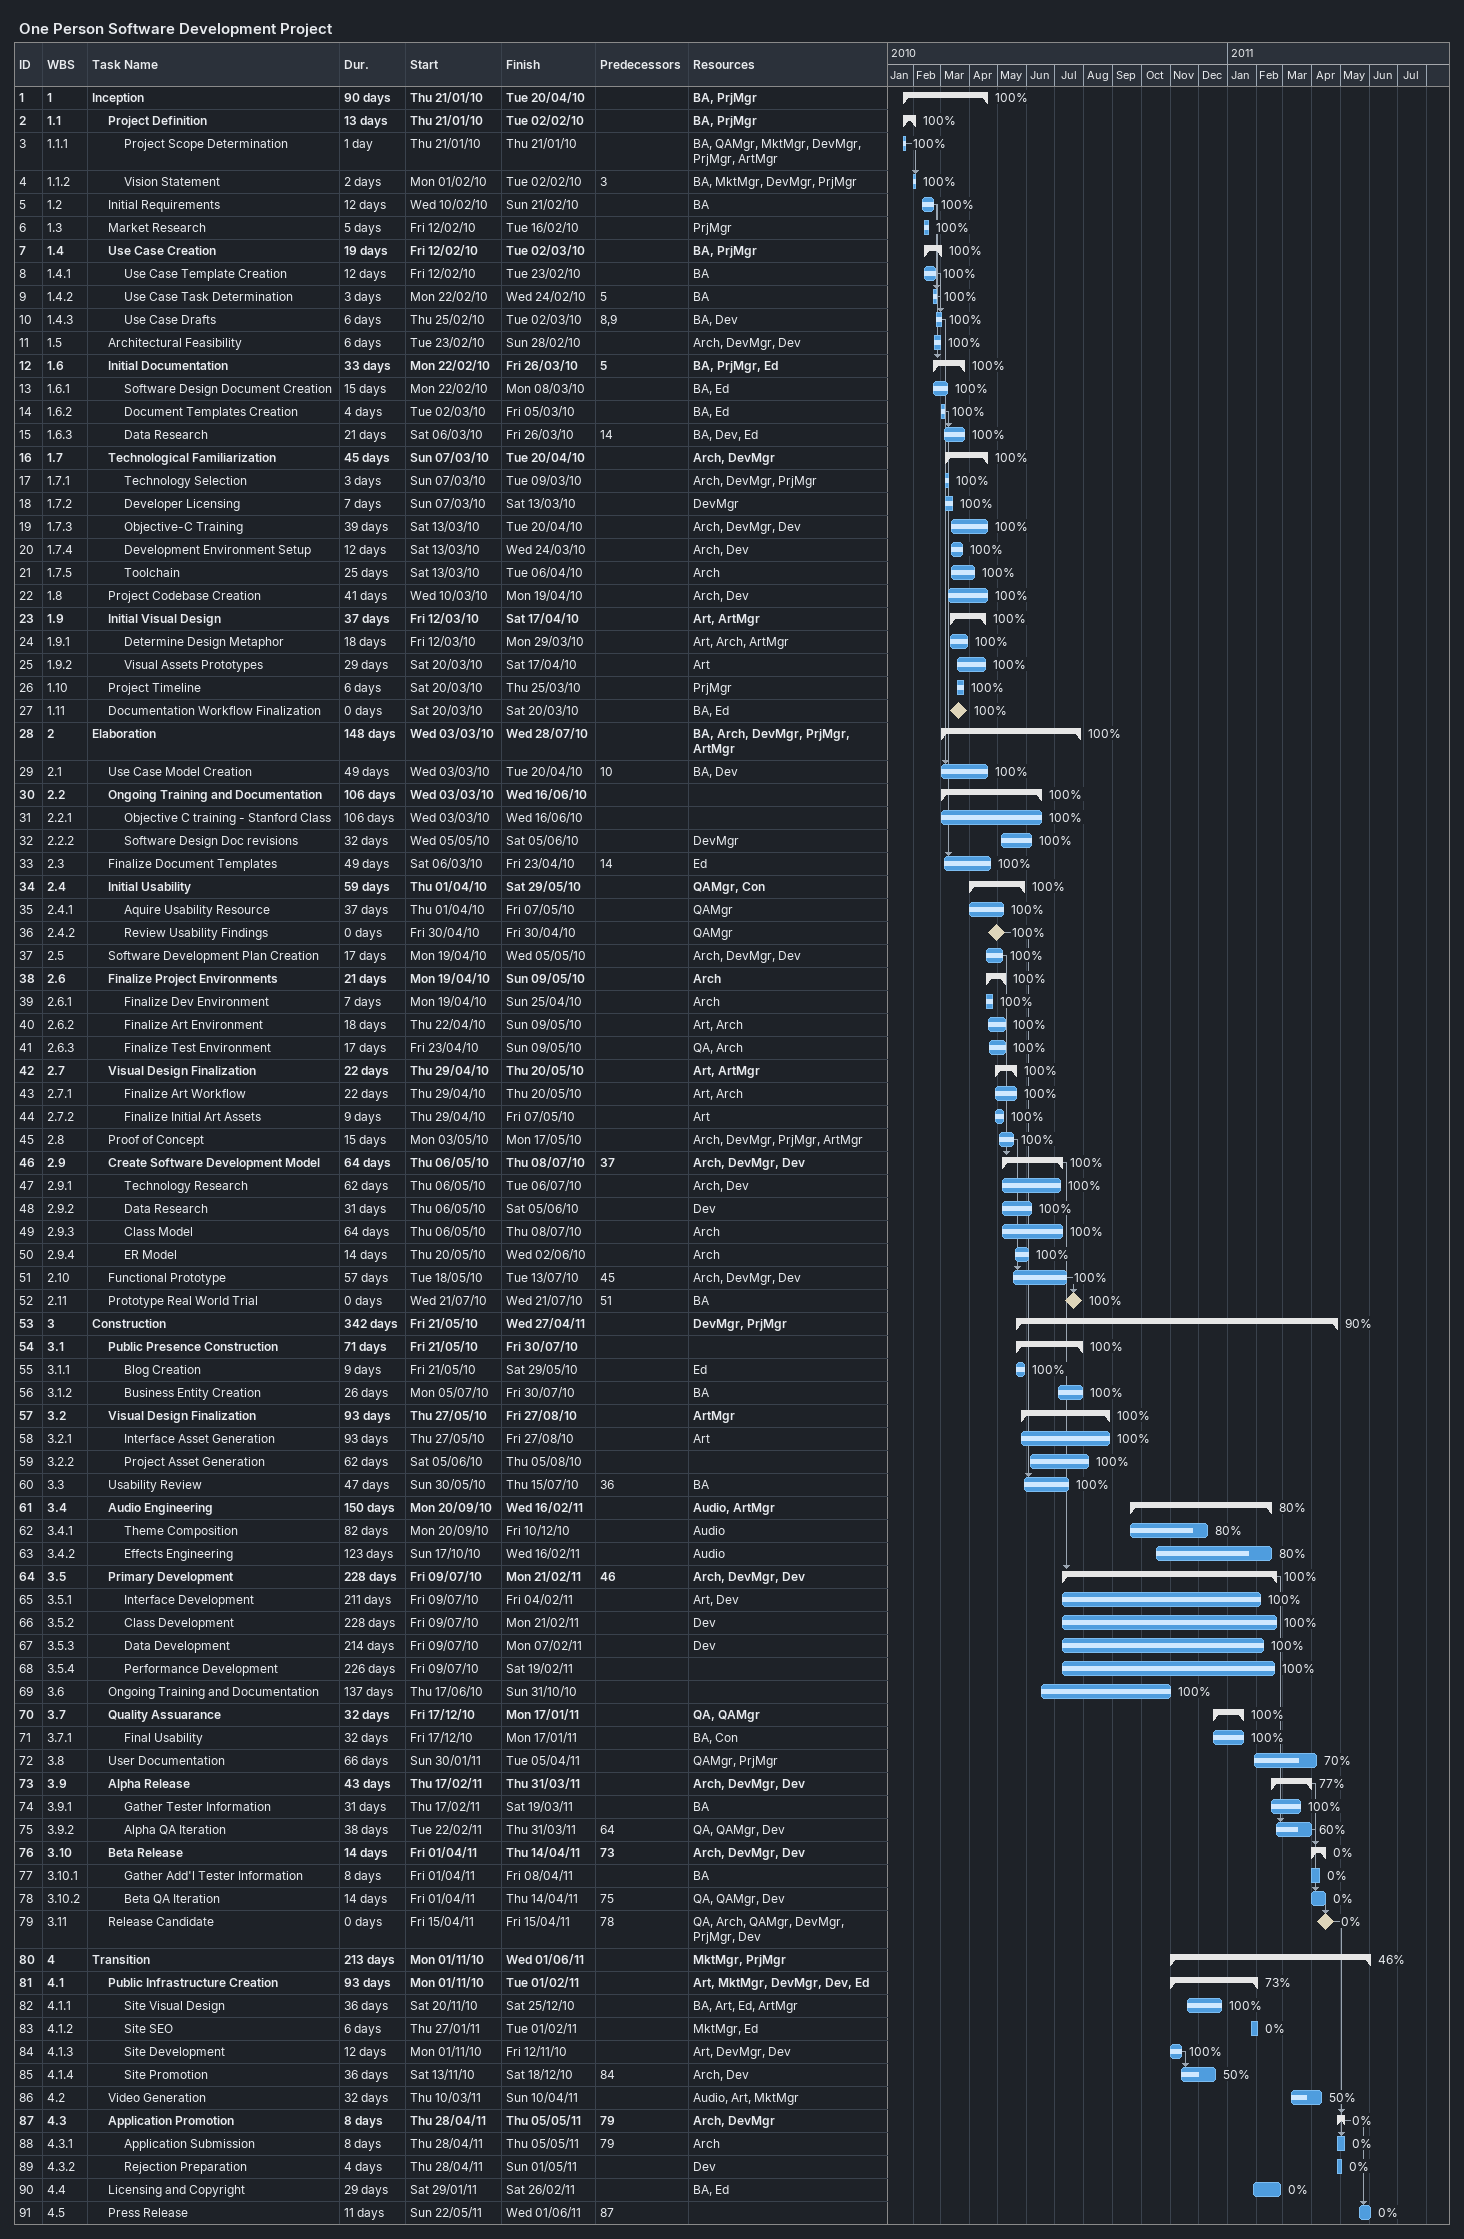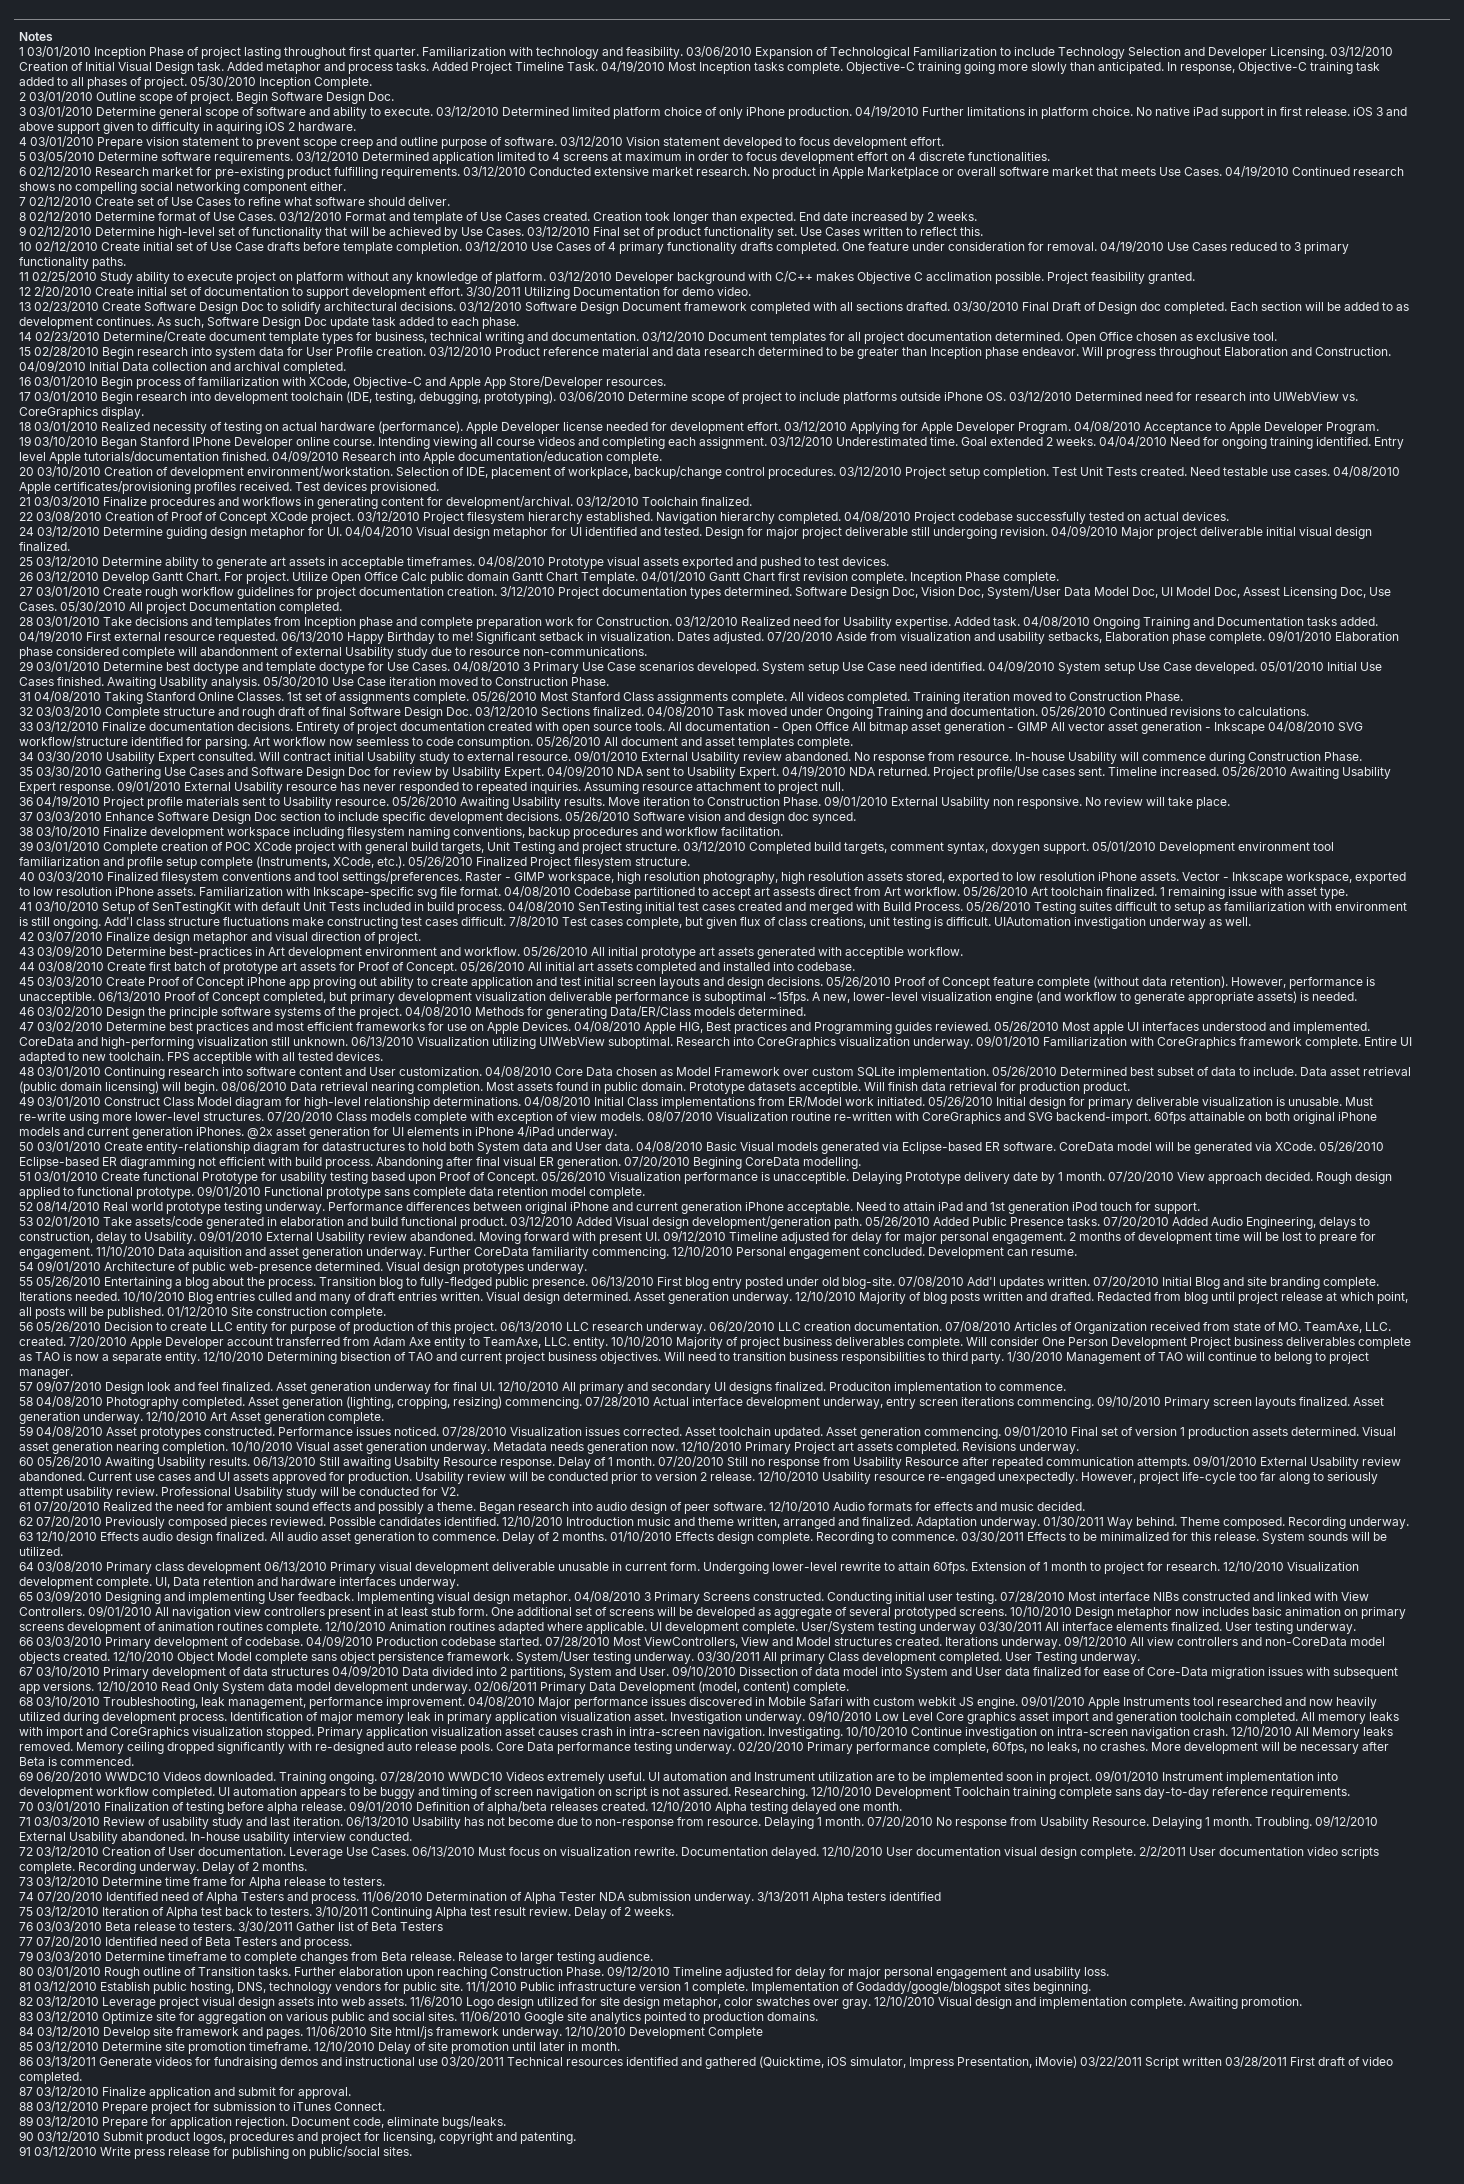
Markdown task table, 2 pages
One Person Software Development Project

| ID | WBS | Task | Duration | Start | Finish | Predecessors | Resources | % complete |
|---|---|---|---|---|---|---|---|---|
| 1 | 1 | **Inception** | 90d | 2010-01-21 | 2010-04-20 |  | BA, PrjMgr | 100 |
| 2 | 1.1 | **Project Definition** | 13d | 2010-01-21 | 2010-02-02 |  | BA, PrjMgr | 100 |
| 3 | 1.1.1 | Project Scope Determination | 1d | 2010-01-21 | 2010-01-21 |  | BA, QAMgr, MktMgr, DevMgr, PrjMgr, ArtMgr | 100 |
| 4 | 1.1.2 | Vision Statement | 2d | 2010-02-01 | 2010-02-02 | 3 | BA, MktMgr, DevMgr, PrjMgr | 100 |
| 5 | 1.2 | Initial Requirements | 12d | 2010-02-10 | 2010-02-21 |  | BA | 100 |
| 6 | 1.3 | Market Research | 5d | 2010-02-12 | 2010-02-16 |  | PrjMgr | 100 |
| 7 | 1.4 | **Use Case Creation** | 19d | 2010-02-12 | 2010-03-02 |  | BA, PrjMgr | 100 |
| 8 | 1.4.1 | Use Case Template Creation | 12d | 2010-02-12 | 2010-02-23 |  | BA | 100 |
| 9 | 1.4.2 | Use Case Task Determination | 3d | 2010-02-22 | 2010-02-24 | 5 | BA | 100 |
| 10 | 1.4.3 | Use Case Drafts | 6d | 2010-02-25 | 2010-03-02 | 8, 9 | BA, Dev | 100 |
| 11 | 1.5 | Architectural Feasibility | 6d | 2010-02-23 | 2010-02-28 |  | Arch, DevMgr, Dev | 100 |
| 12 | 1.6 | **Initial Documentation** | 33d | 2010-02-22 | 2010-03-26 | 5 | BA, PrjMgr, Ed | 100 |
| 13 | 1.6.1 | Software Design Document Creation | 15d | 2010-02-22 | 2010-03-08 |  | BA, Ed | 100 |
| 14 | 1.6.2 | Document Templates Creation | 4d | 2010-03-02 | 2010-03-05 |  | BA, Ed | 100 |
| 15 | 1.6.3 | Data Research | 21d | 2010-03-06 | 2010-03-26 | 14 | BA, Dev, Ed | 100 |
| 16 | 1.7 | **Technological Familiarization** | 45d | 2010-03-07 | 2010-04-20 |  | Arch, DevMgr | 100 |
| 17 | 1.7.1 | Technology Selection | 3d | 2010-03-07 | 2010-03-09 |  | Arch, DevMgr, PrjMgr | 100 |
| 18 | 1.7.2 | Developer Licensing | 7d | 2010-03-07 | 2010-03-13 |  | DevMgr | 100 |
| 19 | 1.7.3 | Objective-C Training | 39d | 2010-03-13 | 2010-04-20 |  | Arch, DevMgr, Dev | 100 |
| 20 | 1.7.4 | Development Environment Setup | 12d | 2010-03-13 | 2010-03-24 |  | Arch, Dev | 100 |
| 21 | 1.7.5 | Toolchain | 25d | 2010-03-13 | 2010-04-06 |  | Arch | 100 |
| 22 | 1.8 | Project Codebase Creation | 41d | 2010-03-10 | 2010-04-19 |  | Arch, Dev | 100 |
| 23 | 1.9 | **Initial Visual Design** | 37d | 2010-03-12 | 2010-04-17 |  | Art, ArtMgr | 100 |
| 24 | 1.9.1 | Determine Design Metaphor | 18d | 2010-03-12 | 2010-03-29 |  | Art, Arch, ArtMgr | 100 |
| 25 | 1.9.2 | Visual Assets Prototypes | 29d | 2010-03-20 | 2010-04-17 |  | Art | 100 |
| 26 | 1.10 | Project Timeline | 6d | 2010-03-20 | 2010-03-25 |  | PrjMgr | 100 |
| 27 | 1.11 | Documentation Workflow Finalization | 0d | 2010-03-20 | 2010-03-20 |  | BA, Ed | 100 |
| 28 | 2 | **Elaboration** | 148d | 2010-03-03 | 2010-07-28 |  | BA, Arch, DevMgr, PrjMgr, ArtMgr | 100 |
| 29 | 2.1 | Use Case Model Creation | 49d | 2010-03-03 | 2010-04-20 | 10 | BA, Dev | 100 |
| 30 | 2.2 | **Ongoing Training and Documentation** | 106d | 2010-03-03 | 2010-06-16 |  |  | 100 |
| 31 | 2.2.1 | Objective C training - Stanford Class | 106d | 2010-03-03 | 2010-06-16 |  |  | 100 |
| 32 | 2.2.2 | Software Design Doc revisions | 32d | 2010-05-05 | 2010-06-05 |  | DevMgr | 100 |
| 33 | 2.3 | Finalize Document Templates | 49d | 2010-03-06 | 2010-04-23 | 14 | Ed | 100 |
| 34 | 2.4 | **Initial Usability** | 59d | 2010-04-01 | 2010-05-29 |  | QAMgr, Con | 100 |
| 35 | 2.4.1 | Aquire Usability Resource | 37d | 2010-04-01 | 2010-05-07 |  | QAMgr | 100 |
| 36 | 2.4.2 | Review Usability Findings | 0d | 2010-04-30 | 2010-04-30 |  | QAMgr | 100 |
| 37 | 2.5 | Software Development Plan Creation | 17d | 2010-04-19 | 2010-05-05 |  | Arch, DevMgr, Dev | 100 |
| 38 | 2.6 | **Finalize Project Environments** | 21d | 2010-04-19 | 2010-05-09 |  | Arch | 100 |
| 39 | 2.6.1 | Finalize Dev Environment | 7d | 2010-04-19 | 2010-04-25 |  | Arch | 100 |
| 40 | 2.6.2 | Finalize Art Environment | 18d | 2010-04-22 | 2010-05-09 |  | Art, Arch | 100 |
| 41 | 2.6.3 | Finalize Test Environment | 17d | 2010-04-23 | 2010-05-09 |  | QA, Arch | 100 |
| 42 | 2.7 | **Visual Design Finalization** | 22d | 2010-04-29 | 2010-05-20 |  | Art, ArtMgr | 100 |
| 43 | 2.7.1 | Finalize Art Workflow | 22d | 2010-04-29 | 2010-05-20 |  | Art, Arch | 100 |
| 44 | 2.7.2 | Finalize Initial Art Assets | 9d | 2010-04-29 | 2010-05-07 |  | Art | 100 |
| 45 | 2.8 | Proof of Concept | 15d | 2010-05-03 | 2010-05-17 |  | Arch, DevMgr, PrjMgr, ArtMgr | 100 |
| 46 | 2.9 | **Create Software Development Model** | 64d | 2010-05-06 | 2010-07-08 | 37 | Arch, DevMgr, Dev | 100 |
| 47 | 2.9.1 | Technology Research | 62d | 2010-05-06 | 2010-07-06 |  | Arch, Dev | 100 |
| 48 | 2.9.2 | Data Research | 31d | 2010-05-06 | 2010-06-05 |  | Dev | 100 |
| 49 | 2.9.3 | Class Model | 64d | 2010-05-06 | 2010-07-08 |  | Arch | 100 |
| 50 | 2.9.4 | ER Model | 14d | 2010-05-20 | 2010-06-02 |  | Arch | 100 |
| 51 | 2.10 | Functional Prototype | 57d | 2010-05-18 | 2010-07-13 | 45 | Arch, DevMgr, Dev | 100 |
| 52 | 2.11 | Prototype Real World Trial | 0d | 2010-07-21 | 2010-07-21 | 51 | BA | 100 |
| 53 | 3 | **Construction** | 342d | 2010-05-21 | 2011-04-27 |  | DevMgr, PrjMgr | 90 |
| 54 | 3.1 | **Public Presence Construction** | 71d | 2010-05-21 | 2010-07-30 |  |  | 100 |
| 55 | 3.1.1 | Blog Creation | 9d | 2010-05-21 | 2010-05-29 |  | Ed | 100 |
| 56 | 3.1.2 | Business Entity Creation | 26d | 2010-07-05 | 2010-07-30 |  | BA | 100 |
| 57 | 3.2 | **Visual Design Finalization** | 93d | 2010-05-27 | 2010-08-27 |  | ArtMgr | 100 |
| 58 | 3.2.1 | Interface Asset Generation | 93d | 2010-05-27 | 2010-08-27 |  | Art | 100 |
| 59 | 3.2.2 | Project Asset Generation | 62d | 2010-06-05 | 2010-08-05 |  |  | 100 |
| 60 | 3.3 | Usability Review | 47d | 2010-05-30 | 2010-07-15 | 36 | BA | 100 |
| 61 | 3.4 | **Audio Engineering** | 150d | 2010-09-20 | 2011-02-16 |  | Audio, ArtMgr | 80 |
| 62 | 3.4.1 | Theme Composition | 82d | 2010-09-20 | 2010-12-10 |  | Audio | 80 |
| 63 | 3.4.2 | Effects Engineering | 123d | 2010-10-17 | 2011-02-16 |  | Audio | 80 |
| 64 | 3.5 | **Primary Development** | 228d | 2010-07-09 | 2011-02-21 | 46 | Arch, DevMgr, Dev | 100 |
| 65 | 3.5.1 | Interface Development | 211d | 2010-07-09 | 2011-02-04 |  | Art, Dev | 100 |
| 66 | 3.5.2 | Class Development | 228d | 2010-07-09 | 2011-02-21 |  | Dev | 100 |
| 67 | 3.5.3 | Data Development | 214d | 2010-07-09 | 2011-02-07 |  | Dev | 100 |
| 68 | 3.5.4 | Performance Development | 226d | 2010-07-09 | 2011-02-19 |  |  | 100 |
| 69 | 3.6 | Ongoing Training and Documentation | 137d | 2010-06-17 | 2010-10-31 |  |  | 100 |
| 70 | 3.7 | **Quality Assuarance** | 32d | 2010-12-17 | 2011-01-17 |  | QA, QAMgr | 100 |
| 71 | 3.7.1 | Final Usability | 32d | 2010-12-17 | 2011-01-17 |  | BA, Con | 100 |
| 72 | 3.8 | User Documentation | 66d | 2011-01-30 | 2011-04-05 |  | QAMgr, PrjMgr | 70 |
| 73 | 3.9 | **Alpha Release** | 43d | 2011-02-17 | 2011-03-31 |  | Arch, DevMgr, Dev | 77 |
| 74 | 3.9.1 | Gather Tester Information | 31d | 2011-02-17 | 2011-03-19 |  | BA | 100 |
| 75 | 3.9.2 | Alpha QA Iteration | 38d | 2011-02-22 | 2011-03-31 | 64 | QA, QAMgr, Dev | 60 |
| 76 | 3.10 | **Beta Release** | 14d | 2011-04-01 | 2011-04-14 | 73 | Arch, DevMgr, Dev | 0 |
| 77 | 3.10.1 | Gather Add'l Tester Information | 8d | 2011-04-01 | 2011-04-08 |  | BA | 0 |
| 78 | 3.10.2 | Beta QA Iteration | 14d | 2011-04-01 | 2011-04-14 | 75 | QA, QAMgr, Dev | 0 |
| 79 | 3.11 | Release Candidate | 0d | 2011-04-15 | 2011-04-15 | 78 | QA, Arch, QAMgr, DevMgr, PrjMgr, Dev | 0 |
| 80 | 4 | **Transition** | 213d | 2010-11-01 | 2011-06-01 |  | MktMgr, PrjMgr | 46 |
| 81 | 4.1 | **Public Infrastructure Creation** | 93d | 2010-11-01 | 2011-02-01 |  | Art, MktMgr, DevMgr, Dev, Ed | 73 |
| 82 | 4.1.1 | Site Visual Design | 36d | 2010-11-20 | 2010-12-25 |  | BA, Art, Ed, ArtMgr | 100 |
| 83 | 4.1.2 | Site SEO | 6d | 2011-01-27 | 2011-02-01 |  | MktMgr, Ed | 0 |
| 84 | 4.1.3 | Site Development | 12d | 2010-11-01 | 2010-11-12 |  | Art, DevMgr, Dev | 100 |
| 85 | 4.1.4 | Site Promotion | 36d | 2010-11-13 | 2010-12-18 | 84 | Arch, Dev | 50 |
| 86 | 4.2 | Video Generation | 32d | 2011-03-10 | 2011-04-10 |  | Audio, Art, MktMgr | 50 |
| 87 | 4.3 | **Application Promotion** | 8d | 2011-04-28 | 2011-05-05 | 79 | Arch, DevMgr | 0 |
| 88 | 4.3.1 | Application Submission | 8d | 2011-04-28 | 2011-05-05 | 79 | Arch | 0 |
| 89 | 4.3.2 | Rejection Preparation | 4d | 2011-04-28 | 2011-05-01 |  | Dev | 0 |
| 90 | 4.4 | Licensing and Copyright | 29d | 2011-01-29 | 2011-02-26 |  | BA, Ed | 0 |
| 91 | 4.5 | Press Release | 11d | 2011-05-22 | 2011-06-01 | 87 |  | 0 |

Notes
- 1: 03/01/2010 Inception Phase of project lasting throughout first quarter. Familiarization with technology and feasibility. 03/06/2010 Expansion of Technological Familiarization to include Technology Selection and Developer Licensing. 03/12/2010 Creation of Initial Visual Design task. Added metaphor and process tasks. Added Project Timeline Task. 04/19/2010 Most Inception tasks complete. Objective-C training going more slowly than anticipated. In response, Objective-C training task added to all phases of project. 05/30/2010 Inception Complete.
- 2: 03/01/2010 Outline scope of project. Begin Software Design Doc.
- 3: 03/01/2010 Determine general scope of software and ability to execute. 03/12/2010 Determined limited platform choice of only iPhone production. 04/19/2010 Further limitations in platform choice. No native iPad support in first release. iOS 3 and above support given to difficulty in aquiring iOS 2 hardware.
- 4: 03/01/2010 Prepare vision statement to prevent scope creep and outline purpose of software. 03/12/2010 Vision statement developed to focus development effort.
- 5: 03/05/2010 Determine software requirements. 03/12/2010 Determined application limited to 4 screens at maximum in order to focus development effort on 4 discrete functionalities.
- 6: 02/12/2010 Research market for pre-existing product fulfilling requirements. 03/12/2010 Conducted extensive market research. No product in Apple Marketplace or overall software market that meets Use Cases. 04/19/2010 Continued research shows no compelling social networking component either.
- 7: 02/12/2010 Create set of Use Cases to refine what software should deliver.
- 8: 02/12/2010 Determine format of Use Cases. 03/12/2010 Format and template of Use Cases created. Creation took longer than expected. End date increased by 2 weeks.
- 9: 02/12/2010 Determine high-level set of functionality that will be achieved by Use Cases. 03/12/2010 Final set of product functionality set. Use Cases written to reflect this.
- 10: 02/12/2010 Create initial set of Use Case drafts before template completion. 03/12/2010 Use Cases of 4 primary functionality drafts completed. One feature under consideration for removal. 04/19/2010 Use Cases reduced to 3 primary functionality paths.
- 11: 02/25/2010 Study ability to execute project on platform without any knowledge of platform. 03/12/2010 Developer background with C/C++ makes Objective C acclimation possible. Project feasibility granted.
- 12: 2/20/2010 Create initial set of documentation to support development effort. 3/30/2011 Utilizing Documentation for demo video.
- 13: 02/23/2010 Create Software Design Doc to solidify architectural decisions. 03/12/2010 Software Design Document framework completed with all sections drafted. 03/30/2010 Final Draft of Design doc completed. Each section will be added to as development continues. As such, Software Design Doc update task added to each phase.
- 14: 02/23/2010 Determine/Create document template types for business, technical writing and documentation. 03/12/2010 Document templates for all project documentation determined. Open Office chosen as exclusive tool.
- 15: 02/28/2010 Begin research into system data for User Profile creation. 03/12/2010 Product reference material and data research determined to be greater than Inception phase endeavor. Will progress throughout Elaboration and Construction. 04/09/2010 Initial Data collection and archival completed.
- 16: 03/01/2010 Begin process of familiarization with XCode, Objective-C and Apple App Store/Developer resources.
- 17: 03/01/2010 Begin research into development toolchain (IDE, testing, debugging, prototyping). 03/06/2010 Determine scope of project to include platforms outside iPhone OS. 03/12/2010 Determined need for research into UIWebView vs. CoreGraphics display.
- 18: 03/01/2010 Realized necessity of testing on actual hardware (performance). Apple Developer license needed for development effort. 03/12/2010 Applying for Apple Developer Program. 04/08/2010 Acceptance to Apple Developer Program.
- 19: 03/10/2010 Began Stanford IPhone Developer online course. Intending viewing all course videos and completing each assignment. 03/12/2010 Underestimated time. Goal extended 2 weeks. 04/04/2010 Need for ongoing training identified. Entry level Apple tutorials/documentation finished. 04/09/2010 Research into Apple documentation/education complete.
- 20: 03/10/2010 Creation of development environment/workstation. Selection of IDE, placement of workplace, backup/change control procedures. 03/12/2010 Project setup completion. Test Unit Tests created. Need testable use cases. 04/08/2010 Apple certificates/provisioning profiles received. Test devices provisioned.
- 21: 03/03/2010 Finalize procedures and workflows in generating content for development/archival. 03/12/2010 Toolchain finalized.
- 22: 03/08/2010 Creation of Proof of Concept XCode project. 03/12/2010 Project filesystem hierarchy established. Navigation hierarchy completed. 04/08/2010 Project codebase successfully tested on actual devices.
- 24: 03/12/2010 Determine guiding design metaphor for UI. 04/04/2010 Visual design metaphor for UI identified and tested. Design for major project deliverable still undergoing revision. 04/09/2010 Major project deliverable initial visual design finalized.
- 25: 03/12/2010 Determine ability to generate art assets in acceptable timeframes. 04/08/2010 Prototype visual assets exported and pushed to test devices.
- 26: 03/12/2010 Develop Gantt Chart. For project. Utilize Open Office Calc public domain Gantt Chart Template. 04/01/2010 Gantt Chart first revision complete. Inception Phase complete.
- 27: 03/01/2010 Create rough workflow guidelines for project documentation creation. 3/12/2010 Project documentation types determined. Software Design Doc, Vision Doc, System/User Data Model Doc, UI Model Doc, Assest Licensing Doc, Use Cases. 05/30/2010 All project Documentation completed.
- 28: 03/01/2010 Take decisions and templates from Inception phase and complete preparation work for Construction. 03/12/2010 Realized need for Usability expertise. Added task. 04/08/2010 Ongoing Training and Documentation tasks added. 04/19/2010 First external resource requested. 06/13/2010 Happy Birthday to me! Significant setback in visualization. Dates adjusted. 07/20/2010 Aside from visualization and usability setbacks, Elaboration phase complete. 09/01/2010 Elaboration phase considered complete will abandonment of external Usability study due to resource non-communications.
- 29: 03/01/2010 Determine best doctype and template doctype for Use Cases. 04/08/2010 3 Primary Use Case scenarios developed. System setup Use Case need identified. 04/09/2010 System setup Use Case developed. 05/01/2010 Initial Use Cases finished. Awaiting Usability analysis. 05/30/2010 Use Case iteration moved to Construction Phase.
- 31: 04/08/2010 Taking Stanford Online Classes. 1st set of assignments complete. 05/26/2010 Most Stanford Class assignments complete. All videos completed. Training iteration moved to Construction Phase.
- 32: 03/03/2010 Complete structure and rough draft of final Software Design Doc. 03/12/2010 Sections finalized. 04/08/2010 Task moved under Ongoing Training and documentation. 05/26/2010 Continued revisions to calculations.
- 33: 03/12/2010 Finalize documentation decisions. Entirety of project documentation created with open source tools. All documentation - Open Office All bitmap asset generation - GIMP All vector asset generation - Inkscape 04/08/2010 SVG workflow/structure identified for parsing. Art workflow now seemless to code consumption. 05/26/2010 All document and asset templates complete.
- 34: 03/30/2010 Usability Expert consulted. Will contract initial Usability study to external resource. 09/01/2010 External Usability review abandoned. No response from resource. In-house Usability will commence during Construction Phase.
- 35: 03/30/2010 Gathering Use Cases and Software Design Doc for review by Usability Expert. 04/09/2010 NDA sent to Usability Expert. 04/19/2010 NDA returned. Project profile/Use cases sent. Timeline increased. 05/26/2010 Awaiting Usability Expert response. 09/01/2010 External Usability resource has never responded to repeated inquiries. Assuming resource attachment to project null.
- 36: 04/19/2010 Project profile materials sent to Usability resource. 05/26/2010 Awaiting Usability results. Move iteration to Construction Phase. 09/01/2010 External Usability non responsive. No review will take place.
- 37: 03/03/2010 Enhance Software Design Doc section to include specific development decisions. 05/26/2010 Software vision and design doc synced.
- 38: 03/10/2010 Finalize development workspace including filesystem naming conventions, backup procedures and workflow facilitation.
- 39: 03/01/2010 Complete creation of POC XCode project with general build targets, Unit Testing and project structure. 03/12/2010 Completed build targets, comment syntax, doxygen support. 05/01/2010 Development environment tool familiarization and profile setup complete (Instruments, XCode, etc.). 05/26/2010 Finalized Project filesystem structure.
- 40: 03/03/2010 Finalized filesystem conventions and tool settings/preferences. Raster - GIMP workspace, high resolution photography, high resolution assets stored, exported to low resolution iPhone assets. Vector - Inkscape workspace, exported to low resolution iPhone assets. Familiarization with Inkscape-specific svg file format. 04/08/2010 Codebase partitioned to accept art assests direct from Art workflow. 05/26/2010 Art toolchain finalized. 1 remaining issue with asset type.
- 41: 03/10/2010 Setup of SenTestingKit with default Unit Tests included in build process. 04/08/2010 SenTesting initial test cases created and merged with Build Process. 05/26/2010 Testing suites difficult to setup as familiarization with environment is still ongoing. Add'l class structure fluctuations make constructing test cases difficult. 7/8/2010 Test cases complete, but given flux of class creations, unit testing is difficult. UIAutomation investigation underway as well.
- 42: 03/07/2010 Finalize design metaphor and visual direction of project.
- 43: 03/09/2010 Determine best-practices in Art development environment and workflow. 05/26/2010 All initial prototype art assets generated with acceptible workflow.
- 44: 03/08/2010 Create first batch of prototype art assets for Proof of Concept. 05/26/2010 All initial art assets completed and installed into codebase.
- 45: 03/03/2010 Create Proof of Concept iPhone app proving out ability to create application and test initial screen layouts and design decisions. 05/26/2010 Proof of Concept feature complete (without data retention). However, performance is unacceptible. 06/13/2010 Proof of Concept completed, but primary development visualization deliverable performance is suboptimal ~15fps. A new, lower-level visualization engine (and workflow to generate appropriate assets) is needed.
- 46: 03/02/2010 Design the principle software systems of the project. 04/08/2010 Methods for generating Data/ER/Class models determined.
- 47: 03/02/2010 Determine best practices and most efficient frameworks for use on Apple Devices. 04/08/2010 Apple HIG, Best practices and Programming guides reviewed. 05/26/2010 Most apple UI interfaces understood and implemented. CoreData and high-performing visualization still unknown. 06/13/2010 Visualization utilizing UIWebView suboptimal. Research into CoreGraphics visualization underway. 09/01/2010 Familiarization with CoreGraphics framework complete. Entire UI adapted to new toolchain. FPS acceptible with all tested devices.
- 48: 03/01/2010 Continuing research into software content and User customization. 04/08/2010 Core Data chosen as Model Framework over custom SQLite implementation. 05/26/2010 Determined best subset of data to include. Data asset retrieval (public domain licensing) will begin. 08/06/2010 Data retrieval nearing completion. Most assets found in public domain. Prototype datasets acceptible. Will finish data retrieval for production product.
- 49: 03/01/2010 Construct Class Model diagram for high-level relationship determinations. 04/08/2010 Initial Class implementations from ER/Model work initiated. 05/26/2010 Initial design for primary deliverable visualization is unusable. Must re-write using more lower-level structures. 07/20/2010 Class models complete with exception of view models. 08/07/2010 Visualization routine re-written with CoreGraphics and SVG backend-import. 60fps attainable on both original iPhone models and current generation iPhones. @2x asset generation for UI elements in iPhone 4/iPad underway.
- 50: 03/01/2010 Create entity-relationship diagram for datastructures to hold both System data and User data. 04/08/2010 Basic Visual models generated via Eclipse-based ER software. CoreData model will be generated via XCode. 05/26/2010 Eclipse-based ER diagramming not efficient with build process. Abandoning after final visual ER generation. 07/20/2010 Begining CoreData modelling.
- 51: 03/01/2010 Create functional Prototype for usability testing based upon Proof of Concept. 05/26/2010 Visualization performance is unacceptible. Delaying Prototype delivery date by 1 month. 07/20/2010 View approach decided. Rough design applied to functional prototype. 09/01/2010 Functional prototype sans complete data retention model complete.
- 52: 08/14/2010 Real world prototype testing underway. Performance differences between original iPhone and current generation iPhone acceptable. Need to attain iPad and 1st generation iPod touch for support.
- 53: 02/01/2010 Take assets/code generated in elaboration and build functional product. 03/12/2010 Added Visual design development/generation path. 05/26/2010 Added Public Presence tasks. 07/20/2010 Added Audio Engineering, delays to construction, delay to Usability. 09/01/2010 External Usability review abandoned. Moving forward with present UI. 09/12/2010 Timeline adjusted for delay for major personal engagement. 2 months of development time will be lost to preare for engagement. 11/10/2010 Data aquisition and asset generation underway. Further CoreData familiarity commencing. 12/10/2010 Personal engagement concluded. Development can resume.
- 54: 09/01/2010 Architecture of public web-presence determined. Visual design prototypes underway.
- 55: 05/26/2010 Entertaining a blog about the process. Transition blog to fully-fledged public presence. 06/13/2010 First blog entry posted under old blog-site. 07/08/2010 Add'l updates written. 07/20/2010 Initial Blog and site branding complete. Iterations needed. 10/10/2010 Blog entries culled and many of draft entries written. Visual design determined. Asset generation underway. 12/10/2010 Majority of blog posts written and drafted. Redacted from blog until project release at which point, all posts will be published. 01/12/2010 Site construction complete.
- 56: 05/26/2010 Decision to create LLC entity for purpose of production of this project. 06/13/2010 LLC research underway. 06/20/2010 LLC creation documentation. 07/08/2010 Articles of Organization received from state of MO. TeamAxe, LLC. created. 7/20/2010 Apple Developer account transferred from Adam Axe entity to TeamAxe, LLC. entity. 10/10/2010 Majority of project business deliverables complete. Will consider One Person Development Project business deliverables complete as TAO is now a separate entity. 12/10/2010 Determining bisection of TAO and current project business objectives. Will need to transition business responsibilities to third party. 1/30/2010 Management of TAO will continue to belong to project manager.
- 57: 09/07/2010 Design look and feel finalized. Asset generation underway for final UI. 12/10/2010 All primary and secondary UI designs finalized. Produciton implementation to commence.
- 58: 04/08/2010 Photography completed. Asset generation (lighting, cropping, resizing) commencing. 07/28/2010 Actual interface development underway, entry screen iterations commencing. 09/10/2010 Primary screen layouts finalized. Asset generation underway. 12/10/2010 Art Asset generation complete.
- 59: 04/08/2010 Asset prototypes constructed. Performance issues noticed. 07/28/2010 Visualization issues corrected. Asset toolchain updated. Asset generation commencing. 09/01/2010 Final set of version 1 production assets determined. Visual asset generation nearing completion. 10/10/2010 Visual asset generation underway. Metadata needs generation now. 12/10/2010 Primary Project art assets completed. Revisions underway.
- 60: 05/26/2010 Awaiting Usability results. 06/13/2010 Still awaiting Usabilty Resource response. Delay of 1 month. 07/20/2010 Still no response from Usability Resource after repeated communication attempts. 09/01/2010 External Usability review abandoned. Current use cases and UI assets approved for production. Usability review will be conducted prior to version 2 release. 12/10/2010 Usability resource re-engaged unexpectedly. However, project life-cycle too far along to seriously attempt usability review. Professional Usability study will be conducted for V2.
- 61: 07/20/2010 Realized the need for ambient sound effects and possibly a theme. Began research into audio design of peer software. 12/10/2010 Audio formats for effects and music decided.
- 62: 07/20/2010 Previously composed pieces reviewed. Possible candidates identified. 12/10/2010 Introduction music and theme written, arranged and finalized. Adaptation underway. 01/30/2011 Way behind. Theme composed. Recording underway.
- 63: 12/10/2010 Effects audio design finalized. All audio asset generation to commence. Delay of 2 months. 01/10/2010 Effects design complete. Recording to commence. 03/30/2011 Effects to be minimalized for this release. System sounds will be utilized.
- 64: 03/08/2010 Primary class development 06/13/2010 Primary visual development deliverable unusable in current form. Undergoing lower-level rewrite to attain 60fps. Extension of 1 month to project for research. 12/10/2010 Visualization development complete. UI, Data retention and hardware interfaces underway.
- 65: 03/09/2010 Designing and implementing User feedback. Implementing visual design metaphor. 04/08/2010 3 Primary Screens constructed. Conducting initial user testing. 07/28/2010 Most interface NIBs constructed and linked with View Controllers. 09/01/2010 All navigation view controllers present in at least stub form. One additional set of screens will be developed as aggregate of several prototyped screens. 10/10/2010 Design metaphor now includes basic animation on primary screens development of animation routines complete. 12/10/2010 Animation routines adapted where applicable. UI development complete. User/System testing underway 03/30/2011 All interface elements finalized. User testing underway.
- 66: 03/03/2010 Primary development of codebase. 04/09/2010 Production codebase started. 07/28/2010 Most ViewControllers, View and Model structures created. Iterations underway. 09/12/2010 All view controllers and non-CoreData model objects created. 12/10/2010 Object Model complete sans object persistence framework. System/User testing underway. 03/30/2011 All primary Class development completed. User Testing underway.
- 67: 03/10/2010 Primary development of data structures 04/09/2010 Data divided into 2 partitions, System and User. 09/10/2010 Dissection of data model into System and User data finalized for ease of Core-Data migration issues with subsequent app versions. 12/10/2010 Read Only System data model development underway. 02/06/2011 Primary Data Development (model, content) complete.
- 68: 03/10/2010 Troubleshooting, leak management, performance improvement. 04/08/2010 Major performance issues discovered in Mobile Safari with custom webkit JS engine. 09/01/2010 Apple Instruments tool researched and now heavily utilized during development process. Identification of major memory leak in primary application visualization asset. Investigation underway. 09/10/2010 Low Level Core graphics asset import and generation toolchain completed. All memory leaks with import and CoreGraphics visualization stopped. Primary application visualization asset causes crash in intra-screen navigation. Investigating. 10/10/2010 Continue investigation on intra-screen navigation crash. 12/10/2010 All Memory leaks removed. Memory ceiling dropped significantly with re-designed auto release pools. Core Data performance testing underway. 02/20/2010 Primary performance complete, 60fps, no leaks, no crashes. More development will be necessary after Beta is commenced.
- 69: 06/20/2010 WWDC10 Videos downloaded. Training ongoing. 07/28/2010 WWDC10 Videos extremely useful. UI automation and Instrument utilization are to be implemented soon in project. 09/01/2010 Instrument implementation into development workflow completed. UI automation appears to be buggy and timing of screen navigation on script is not assured. Researching. 12/10/2010 Development Toolchain training complete sans day-to-day reference requirements.
- 70: 03/01/2010 Finalization of testing before alpha release. 09/01/2010 Definition of alpha/beta releases created. 12/10/2010 Alpha testing delayed one month.
- 71: 03/03/2010 Review of usability study and last iteration. 06/13/2010 Usability has not become due to non-response from resource. Delaying 1 month. 07/20/2010 No response from Usability Resource. Delaying 1 month. Troubling. 09/12/2010 External Usability abandoned. In-house usability interview conducted.
- 72: 03/12/2010 Creation of User documentation. Leverage Use Cases. 06/13/2010 Must focus on visualization rewrite. Documentation delayed. 12/10/2010 User documentation visual design complete. 2/2/2011 User documentation video scripts complete. Recording underway. Delay of 2 months.
- 73: 03/12/2010 Determine time frame for Alpha release to testers.
- 74: 07/20/2010 Identified need of Alpha Testers and process. 11/06/2010 Determination of Alpha Tester NDA submission underway. 3/13/2011 Alpha testers identified
- 75: 03/12/2010 Iteration of Alpha test back to testers. 3/10/2011 Continuing Alpha test result review. Delay of 2 weeks.
- 76: 03/03/2010 Beta release to testers. 3/30/2011 Gather list of Beta Testers
- 77: 07/20/2010 Identified need of Beta Testers and process.
- 79: 03/03/2010 Determine timeframe to complete changes from Beta release. Release to larger testing audience.
- 80: 03/01/2010 Rough outline of Transition tasks. Further elaboration upon reaching Construction Phase. 09/12/2010 Timeline adjusted for delay for major personal engagement and usability loss.
- 81: 03/12/2010 Establish public hosting, DNS, technology vendors for public site. 11/1/2010 Public infrastructure version 1 complete. Implementation of Godaddy/google/blogspot sites beginning.
- 82: 03/12/2010 Leverage project visual design assets into web assets. 11/6/2010 Logo design utilized for site design metaphor, color swatches over gray. 12/10/2010 Visual design and implementation complete. Awaiting promotion.
- 83: 03/12/2010 Optimize site for aggregation on various public and social sites. 11/06/2010 Google site analytics pointed to production domains.
- 84: 03/12/2010 Develop site framework and pages. 11/06/2010 Site html/js framework underway. 12/10/2010 Development Complete
- 85: 03/12/2010 Determine site promotion timeframe. 12/10/2010 Delay of site promotion until later in month.
- 86: 03/13/2011 Generate videos for fundraising demos and instructional use 03/20/2011 Technical resources identified and gathered (Quicktime, iOS simulator, Impress Presentation, iMovie) 03/22/2011 Script written 03/28/2011 First draft of video completed.
- 87: 03/12/2010 Finalize application and submit for approval.
- 88: 03/12/2010 Prepare project for submission to iTunes Connect.
- 89: 03/12/2010 Prepare for application rejection. Document code, eliminate bugs/leaks.
- 90: 03/12/2010 Submit product logos, procedures and project for licensing, copyright and patenting.
- 91: 03/12/2010 Write press release for publishing on public/social sites.
